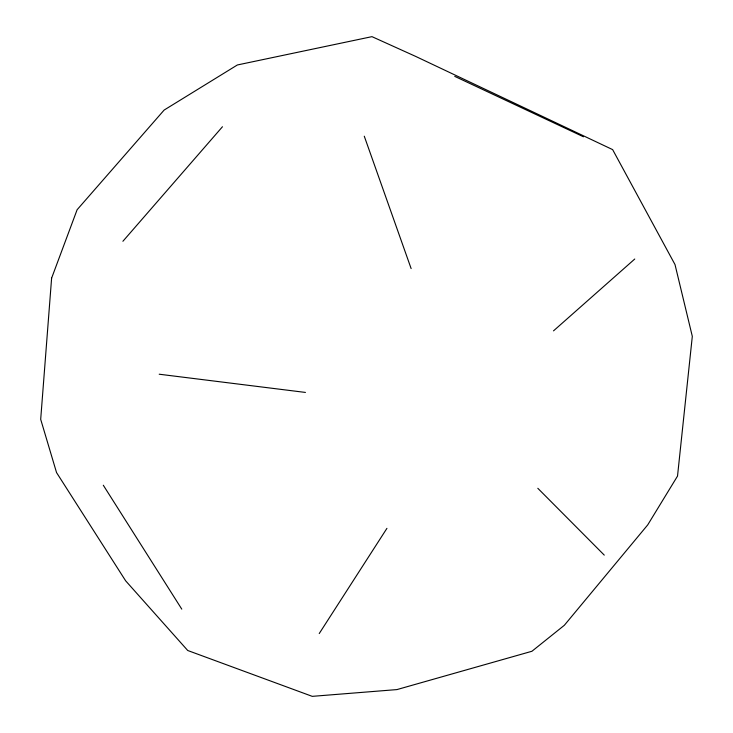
<?xml version="1.0" encoding="UTF-8"?>
<svg xmlns="http://www.w3.org/2000/svg" width="733" height="733" viewBox="0 0 733 733"><rect width="100%" height="100%" fill="white"/><g stroke="black" fill="none" stroke-linecap="round" stroke-linejoin="round"><path stroke-width="1.1" d="M319.231 633.559L386.932 528.346M122.906 241.276L222.466 126.745M553.507 330.867L634.751 259.024M159.198 374.215L305.441 392.43M454.753 76.379L583.459 136.778M537.811 488.288L604.267 555.119M103.298 485.228L181.784 609.141M364.274 136.201L411.131 268.58M51.612 278.155L40.691 419.34L56.542 472.574L125.664 580.838L187.73 650.501L312.249 696.35L396.938 689.588L531.92 651.27L564.346 625.276L647.734 524.874L677.521 476.084L692.309 336.355L675.011 264.576L612.632 149.614L415.547 56.349L371.961 36.65L237.364 64.971L164.137 110.06L77.112 209.739L51.612 278.155"/></g></svg>
